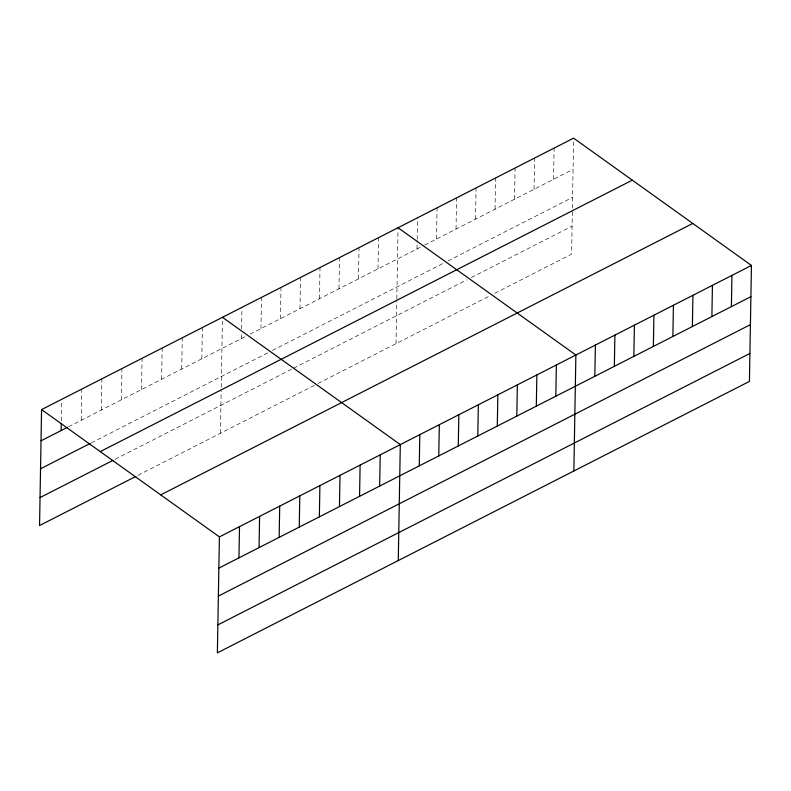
<?xml version="1.0" encoding="UTF-8"?>
<svg xmlns="http://www.w3.org/2000/svg" width="791" height="791" viewBox="0 0 791 791"><rect width="100%" height="100%" fill="white"/><g stroke="black" fill="none" stroke-linecap="round" stroke-linejoin="round"><path stroke-width="0.59" stroke-dasharray="3.96 2.97" d="M61.293 420.95L61.629 401.739M81.226 420.298L81.77 389.083M101.327 410.045L101.871 378.83M121.428 399.791L121.972 368.566M141.53 389.538L142.073 358.313M161.621 379.285L162.175 348.06M181.722 369.031L182.266 337.806M201.824 358.778L202.367 327.553M220.442 433.26L221.183 390.892M221.243 387.293L222.469 317.3M241.433 338.568L241.512 333.762M241.601 328.957L241.977 307.343M260.941 328.611L261.485 297.396M280.449 318.664L280.993 287.44M299.957 308.708L300.501 277.493M319.465 298.761L320.009 267.536M338.973 288.804L339.517 257.579M358.481 278.857L359.025 247.632M377.989 268.9L378.533 237.676M396.024 343.68L396.756 301.312M396.805 298.919L398.041 227.729M417.005 248.997L417.154 240.593M417.173 239.386L417.549 217.772M436.513 239.04L437.057 207.815M456.021 229.093L456.565 197.869M475.529 219.137L476.073 187.912M495.037 209.18L495.581 177.965M514.545 199.233L515.089 168.008M534.054 189.276L534.597 158.052M553.562 179.33L554.105 148.105M572.338 211.741L571.596 254.109L493.564 293.926M572.397 208.142L573.623 138.148M68.53 426.774L245.764 336.353M250.104 334.148L423.511 245.675M424.589 245.121L573.07 169.373M91.321 442.871L268.04 352.707M272.371 350.492L443.613 263.136M447.953 260.921L572.585 197.335M115.15 459.264L292.462 368.804M293.55 368.25L466.957 279.777M471.288 277.572L572.081 226.147M137.931 475.351L314.739 385.158M317.982 383.497L490.311 295.577"/><path stroke-width="1.19" d="M41.577 409.59L219.404 536.891L217.377 652.852L749.423 381.41L751.45 265.45L573.623 138.148L41.577 409.59L39.55 525.55L135.815 476.439M61.125 430.551L61.253 423.353M238.961 557.853L239.505 526.638M259.062 547.599L259.606 516.385M279.164 537.346L279.707 506.131M299.255 527.093L299.799 495.868M319.356 516.839L319.9 485.615M339.458 506.586L340.001 475.361M359.559 496.333L360.103 465.108M379.66 486.079L380.204 454.855M398.278 560.562L400.305 444.601L222.469 317.3M419.26 465.869L419.813 434.645M438.768 455.913L439.321 424.698M458.276 445.966L458.829 414.741M477.794 436.009L478.337 404.794M497.302 426.062L497.846 394.838M516.81 416.106L517.354 384.881M536.318 406.159L536.862 374.934M555.826 396.202L556.37 364.977M573.851 470.991L575.878 355.03L398.041 227.729M594.842 376.298L595.386 345.074M614.35 366.342L614.894 335.117M633.858 356.395L634.402 325.17M653.366 346.438L653.91 315.214M672.874 336.482L673.418 305.267M692.382 326.535L692.926 295.31M711.89 316.578L712.434 285.353M731.398 306.631L731.942 275.406M41.033 440.814L67.472 427.318M40.539 468.776L90.263 443.405M100.259 451.602L632.306 180.16M40.034 497.588L113.034 460.342M160.721 494.879L692.768 223.448M219.404 536.891L751.45 265.45M218.86 568.116L750.906 296.674M218.375 596.078L750.422 324.636M217.871 624.89L749.917 353.448"/></g></svg>
